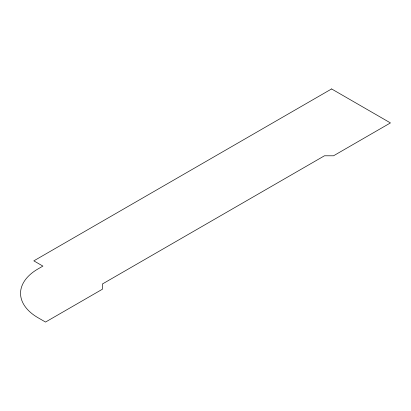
<?xml version="1.0" encoding="UTF-8"?>
<svg xmlns="http://www.w3.org/2000/svg" width="411" height="411" viewBox="0 0 411 411"><rect width="100%" height="100%" fill="white"/><g stroke="black" fill="none" stroke-linecap="round" stroke-linejoin="round"><path stroke-width="0.62" d="M331.595 88.94L33.825 260.857L42.908 266.102L37.607 269.164A59.857 34.56 0 0 0 38.095 317.77L45.529 322.06L102.457 289.19L102.457 283.96L324.459 155.79L333.521 155.79L390.45 122.92L331.595 88.94"/></g></svg>
